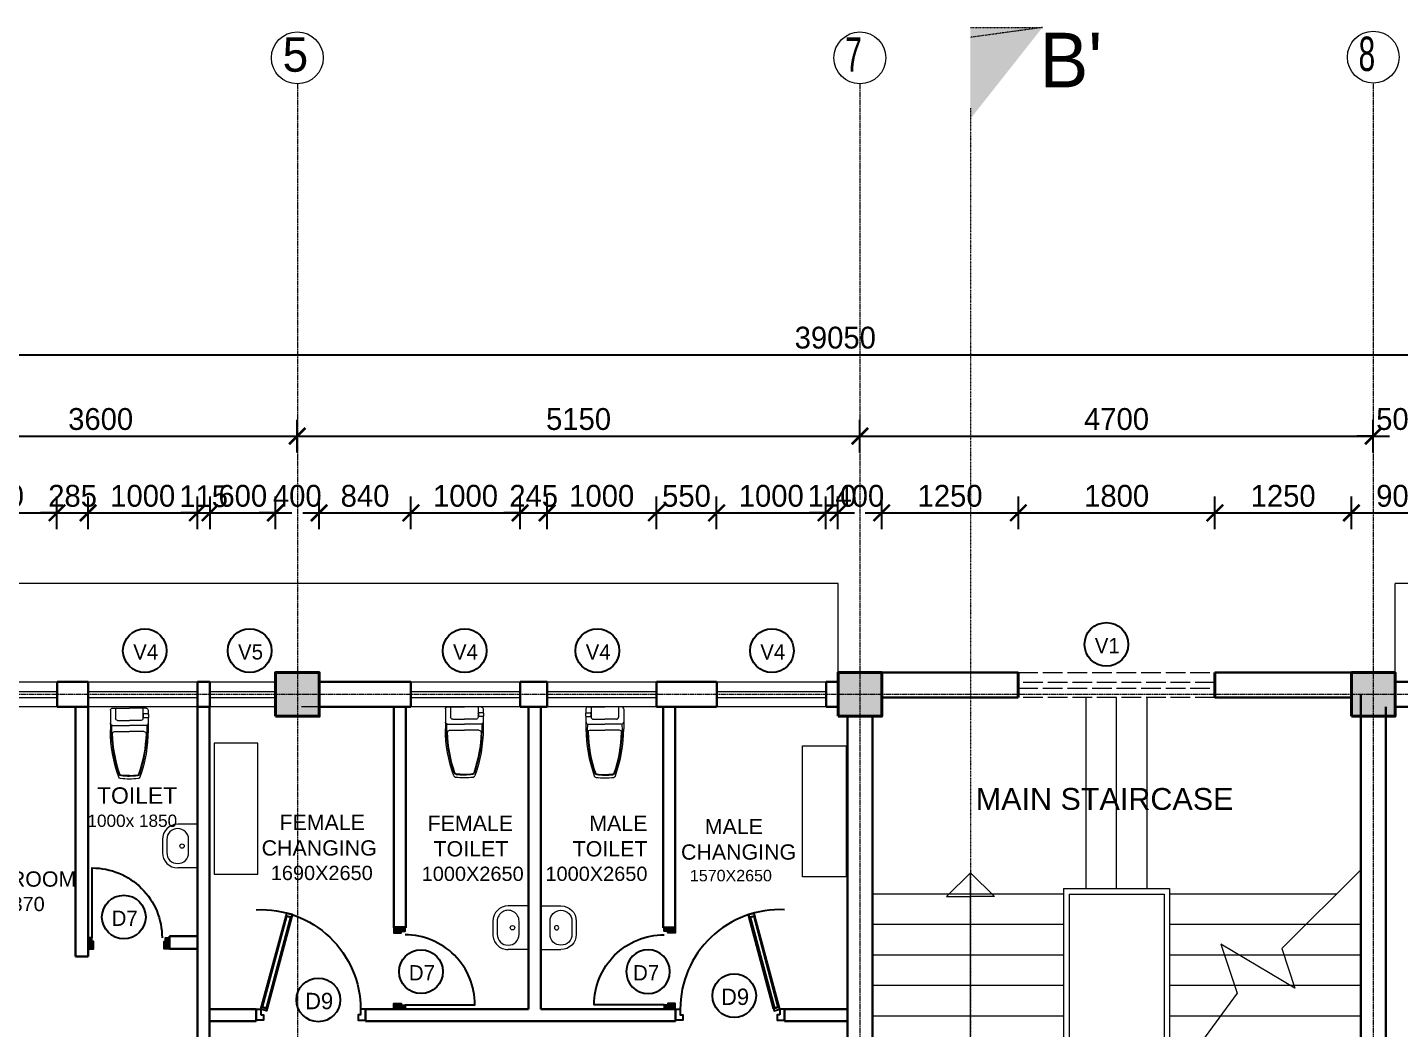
# Model space of a CAD drawing. Header units: inches. Extents: x -3071 to 2014935, y -37057 to 549694.
# Drawn here: x 1460229 to 1472790, y 369967 to 379132 of the extents above; entities that cross this region are included whole.
import ezdxf
from ezdxf.enums import TextEntityAlignment as Align

# ---------------------------------------------------------------- set-up
doc = ezdxf.new("R2010")
doc.units = ezdxf.units.IN
doc.header["$MEASUREMENT"] = 0
for name, pattern in [('ACAD_ISO08W100', [36, 24, -3, 6, -3]), ('DASHDOT2', [12.7, 6.35, -3.175, 0, -3.175]), ('DASHED', [0.75, 0.5, -0.25]), ('Hidden', [15, 12, -3])]:
    doc.linetypes.add(name, pattern=pattern)
for name, color, linetype, lineweight in [('001-Archi- door window elevation', 92, 'Continuous', 25), ('001-Archi-Opening Tags', 14, 'Continuous', 25), ('002-Archi- Opening', 90, 'Continuous', 25), ('A .09 overhang', 1, 'Continuous', 9), ('A .4 col', 5, 'Continuous', 40), ('A 0.05 hatch', 252, 'Continuous', 5), ('A 0.09 Furniture', 30, 'Continuous', 5), ('A 0.13 dw', 3, 'Continuous', 13), ('A 0.13 sanitary', 8, 'Continuous', 13), ('A 0.13 Text', 6, 'Continuous', 13), ('A 0.40 wall', 160, 'Continuous', 40), ('A 0.9 RAILING', 100, 'Continuous', 9), ('cen', 50, 'ACAD_ISO08W100', 5), ('DIM', 161, 'Continuous', 15), ('dotted line', 1, 'DASHED', 9), ('Grid Tag', 6, 'Continuous', 20), ('p1 walls stone outline', 4, 'Continuous', 30), ('section', 6, 'DASHDOT2', 20), ('text', 7, 'Continuous', 25)]:
    doc.layers.add(name, color=color, linetype=linetype, lineweight=lineweight)
doc.styles.add('AERIAL', font='arial.ttf', dxfattribs={"height": 10})
doc.styles.add('Archi 100', font='GOTHIC.TTF', dxfattribs={"height": 200})
doc.styles.add('CG', font='GOTHIC.TTF', dxfattribs={"height": 40})
doc.styles.get("Standard").update_dxf_attribs({"font": 'GOTHIC.TTF'})
doc.dimstyles.new('Archi 100', dxfattribs={"dimtxt": 200, "dimasz": 150, "dimexe": 150, "dimexo": 300, "dimgap": 50, "dimtad": 1, "dimdec": 0, "dimrnd": 5, "dimzin": 0, "dimdsep": 46, "dimtxsty": 'Archi 100', "dimblk": 'ARCHTICK', "dimcen": 0.09, "dimdle": 150, "dimclrd": 256, "dimclre": 256, "dimclrt": 256, "dimadec": 0, "dimazin": 0, "dimtfac": 1, "dimtdec": 0, "dimtix": 1, "dimtofl": 0, "dimtmove": 0, "dimatfit": 3, "dimfxl": 150, "dimfxlon": 1, "dimtolj": 1, "dimtzin": 0, "dimlwd": -1, "dimlwe": -1, "dimarcsym": 0})

# ---------------------------------------------------------------- blocks, each defined once
blk = doc.blocks.new('VENT 1800')
at = {"layer": 'A 0.13 dw', "linetype": 'Hidden', "ltscale": 15}
for p, q in [((165850, 199351), (167650, 199351)), ((167650, 199258), (165850, 199258)), ((165850, 199208), (167650, 199208)), ((167650, 199121), (165850, 199121))]:
    blk.add_line(p, q, dxfattribs=at)
at = {"layer": 'A 0.40 wall', "ltscale": 15}
for p, q in [((165850, 199121), (165850, 199351)), ((167650, 199351), (167650, 199121)), ((165850, 199258), (165850, 199208)), ((167650, 199208), (167650, 199258))]:
    blk.add_line(p, q, dxfattribs=at)
blk = doc.blocks.new('grid')
at = {"layer": 'Grid Tag', "linetype": 'Continuous', "ltscale": 30}
blk.add_circle((51, 48), 264, dxfattribs=at)
blk.add_attdef('GRID', (-143, -93), '', height=200)
blk = doc.blocks.new('bench 0400 x 1200 plan')
at = {"color": 0, "linetype": 'Continuous'}
blk.add_lwpolyline([(1200, 0), (0, 0), (0, 400), (1200, 400)], close=True, dxfattribs=at)
blk = doc.blocks.new('sa oct uni toi')
for p, q in [((-214, 420), (-214, 287)), ((-88, 458), (-200, 458)), ((-158, 439), (-158, 287)), ((-113, 392), (-113, 287)), ((0, 411), (-94, 411)), ((-89, 455), (-89, 420)), ((-60, 461), (-82, 461)), ((-60, 414), (-82, 414)), ((-82, 414), (-82, 411)), ((-60, 414), (-60, 411)), ((-19, 458), (-54, 458)), ((-53, 455), (-53, 420)), ((0, 439), (0, 287)), ((-214, 151), (-214, 287)), ((-158, 132), (-158, 287)), ((-113, 179), (-113, 287)), ((0, 132), (0, 287)), ((0, 160), (-94, 160)), ((-19, 113), (-200, 113))]:
    blk.add_line(p, q)
for centre, radius, start, end in [((-626, 364), 18.9, 110.0218, 174.8892), ((-200, -804), 1262, 90, 110.0218), ((-601, 359), 18.9, 109.0034, 174.9977), ((-200, -804), 1250, 88.0034, 109.0034), ((-200, -804), 1243, 91.5459, 109.0034), ((-233, 420), 18.9, 360, 91.5459), ((-139, 439), 18.9, 90, 180), ((-94, 392), 18.9, 90, 180), ((-82, 455), 6.31, 150, 180), ((-82, 420), 6.31, 180, 270), ((-82, 455), 6.31, 90, 150), ((-60, 455), 6.31, 30, 90), ((-60, 420), 6.31, 270, 360), ((-60, 455), 6.31, 360, 30), ((-19, 439), 18.9, 360, 90), ((-35, 287), 615, 172.6652, 179.9981), ((15, 287), 665, 180.0016, 187.0523), ((-44, 287), 580, 172.6856, 179.998), ((6, 287), 631, 180.0016, 187.0158), ((-44, 287), 575, 172.6683, 179.998), ((7, 287), 625, 180.0016, 187.0303), ((-601, 359), 12.6, 109.0034, 174.9977), ((-626, 207), 18.9, 185.1108, 249.9782), ((-200, 1375), 1262, 249.9782, 270), ((-601, 212), 18.9, 185.0023, 250.9966), ((-601, 212), 12.6, 185.0023, 250.9966), ((-200, 1375), 1250, 250.9966, 271.9966), ((-200, 1375), 1243, 250.9966, 268.4541), ((-233, 151), 18.9, 268.4541, 360), ((-139, 132), 18.9, 180, 270), ((-94, 179), 18.9, 180, 270), ((-19, 132), 18.9, 270, 360)]:
    blk.add_arc(centre, radius, start, end)
blk = doc.blocks.new('charpi western plan with cistern')
at = {"rotation": 270}
blk.add_blockref('sa oct uni toi', (-287, 0), dxfattribs=at)
blk = doc.blocks.new('washbasin plan 0400w')
at = {"color": 0, "linetype": 'Continuous'}
for points in [[(60, 320, 0), (-60, 320, 0)], [(60, 280, 0), (-60, 280, 0)], [(-200, 0, 0), (-200, 180, 0)], [(200, 0, 0), (200, 180, 0)], [(-60, 80, 0), (60, 80, 0)]]:
    blk.add_polyline3d(points, dxfattribs=at)
blk.add_circle((0, 140), 20, dxfattribs=at)
for centre, radius, start, end in [((-60, 180), 140, 90, 180), ((-60, 180), 100, 90, 270), ((60, 180), 140, 0, 90), ((60, 180), 100, 270, 90)]:
    blk.add_arc(centre, radius, start, end, dxfattribs=at)
blk = doc.blocks.new('*U654')
at = {"ltscale": 100}
for points in [[(5, 50), (5, -50), (55, -50), (55, 15), (40, 15), (40, 50)], [(745, 50), (745, -50), (695, -50), (695, 15), (710, 15), (710, 50)]]:
    blk.add_hatch(color=256, dxfattribs=at).paths.add_polyline_path(points)
blk.add_lwpolyline([(43, 50), (43, 684, -0.414214), (677, 50)], format="xyb", dxfattribs=at)
for points in [[(5, 50), (5, -50), (55, -50), (55, 15), (40, 15), (40, 50)], [(745, 50), (745, -50), (695, -50), (695, 15), (710, 15), (710, 50)]]:
    blk.add_lwpolyline(points, close=True)
blk = doc.blocks.new('*U657')
at = {"ltscale": 100}
for points in [[(5, 50), (5, -50), (55, -50), (55, 15), (40, 15), (40, 50)], [(745, 50), (745, -50), (695, -50), (695, 15), (710, 15), (710, 50)]]:
    blk.add_hatch(color=256, dxfattribs=at).paths.add_polyline_path(points)
blk.add_lwpolyline([(43, 50), (43, 684, -0.414214), (677, 50)], format="xyb", dxfattribs=at)
for points in [[(5, 50), (5, -50), (55, -50), (55, 15), (40, 15), (40, 50)], [(745, 50), (745, -50), (695, -50), (695, 15), (710, 15), (710, 50)]]:
    blk.add_lwpolyline(points, close=True)
blk = doc.blocks.new('nd4 plan')
for p, q in [((669, 921, 0), (720, 935, 0)), ((676, 895, 0), (669, 921, 0)), ((684, 897, 0), (676, 895, 0)), ((676, 895, 0), (899, 63)), ((899, 63), (676, 895, 0)), ((684, 897, 0), (720, 906, 0)), ((906, 65), (684, 897, 0)), ((727, 908, 0), (720, 935, 0)), ((720, 906, 0), (727, 908, 0)), ((942, 75), (720, 906, 0)), ((956, 55), (727, 908, 0)), ((950, 77), (899, 63)), ((899, 63), (905, 41)), ((905, 41), (956, 55)), ((906, 65), (942, 75))]:
    blk.add_line(p, q)
for points in [[(956, 5), (933, 5), (933, -45), (1000, -45), (1000, 55), (956, 55), (727, 908), (720, 935), (669, 921), (676, 895), (899, 63), (899, 63), (905, 41), (956, 55)], [(942, 75), (720, 906), (684, 897), (906, 65)], [(0, -45), (0, 55), (44, 55), (44, 5), (67, 5), (67, -45)]]:
    blk.add_lwpolyline(points, close=True)
blk.add_arc((956, 55), 912, 87.2417, 179.9999)
blk = doc.blocks.new('window tag')
blk.add_circle((0, 0), 200)
at = {"style": 'Archi 100', "flags": 1}
for tag, p in [('WIDTH', (15, 174.5)), ('HEIGHT', (-4.5, -348.5))]:
    blk.add_attdef(tag, p, '', height=200, dxfattribs=at)
at = {"style": 'Archi 100'}
blk.add_attdef('SYMBOL', text='', height=200, dxfattribs=at).set_placement((8, -10.5), align=Align.MIDDLE_CENTER)
blk = doc.blocks.new('vfrfrfef')
at = {"layer": 'A 0.13 dw'}
for points in [[(1185496, 370608), (1185496, 370378), (1184296, 370378), (1184296, 370608)], [(1184296, 370465), (1185496, 370465), (1185496, 370515), (1184296, 370515)]]:
    blk.add_lwpolyline(points, close=True, dxfattribs=at)
blk = doc.blocks.new('ffwef')
at = {"layer": 'A 0.13 dw'}
for points in [[(1184596, 368096), (1184596, 367866), (1183596, 367866), (1183596, 368096)], [(1183596, 367953), (1184596, 367953), (1184596, 368003), (1183596, 368003)]]:
    blk.add_lwpolyline(points, close=True, dxfattribs=at)
blk = doc.blocks.new('DVVE')
at = {"layer": 'A 0.13 dw'}
for points in [[(1185681, 368422), (1185681, 368192), (1185081, 368192), (1185081, 368422)], [(1185081, 368280), (1185681, 368280), (1185681, 368330), (1185081, 368330)]]:
    blk.add_lwpolyline(points, close=True, dxfattribs=at)
blk = doc.blocks.new('_ArchTick')
at = {"color": 0, "linetype": 'ByBlock', "const_width": 0.15}
blk.add_lwpolyline([(-0.5, -0.5), (0.5, 0.5)], dxfattribs=at)
blk = doc.blocks.new('*D1790')
at = {"transparency": 16777216}
for p, q in [((1459299, 374538), (1459299, 374838)), ((1460499, 374538), (1460499, 374838)), ((1459149, 374688), (1460649, 374688))]:
    blk.add_line(p, q, dxfattribs=at)
at = {"layer": 'Defpoints', "color": 0, "transparency": 16777216}
for p in [(1460499, 374688), (1459299, 373227), (1460499, 373142)]:
    blk.add_point(p, dxfattribs=at)
at = {"transparency": 16777216, "xscale": 150, "yscale": 150, "zscale": 150, "rotation": 180}
blk.add_blockref('_ArchTick', (1459299, 374688), dxfattribs=at)
at = {"transparency": 16777216, "xscale": 150, "yscale": 150, "zscale": 150}
blk.add_blockref('_ArchTick', (1460499, 374688), dxfattribs=at)
at = {"transparency": 16777216, "insert": (1459899, 374843), "char_height": 200, "attachment_point": 5, "style": 'Archi 100'}
blk.add_mtext('\\A1;1200', dxfattribs=at)
blk = doc.blocks.new('*D1791')
at = {"transparency": 16777216}
for p, q in [((1460499, 374538), (1460499, 374838)), ((1460784, 374538), (1460784, 374838)), ((1460499, 374688), (1460349, 374688)), ((1460784, 374688), (1460934, 374688))]:
    blk.add_line(p, q, dxfattribs=at)
at = {"layer": 'Defpoints', "color": 0, "transparency": 16777216}
for p in [(1460784, 374688), (1460499, 373142), (1460784, 373142)]:
    blk.add_point(p, dxfattribs=at)
at = {"transparency": 16777216, "xscale": 150, "yscale": 150, "zscale": 150}
blk.add_blockref('_ArchTick', (1460499, 374688), dxfattribs=at)
at = {"transparency": 16777216, "xscale": 150, "yscale": 150, "zscale": 150, "rotation": 180}
blk.add_blockref('_ArchTick', (1460784, 374688), dxfattribs=at)
at = {"transparency": 16777216, "insert": (1460642, 374843), "char_height": 200, "attachment_point": 5, "style": 'Archi 100'}
blk.add_mtext('\\A1;285', dxfattribs=at)
blk = doc.blocks.new('*D1792')
at = {"transparency": 16777216}
for p, q in [((1460784, 374538), (1460784, 374838)), ((1461784, 374538), (1461784, 374838)), ((1460634, 374688), (1461934, 374688))]:
    blk.add_line(p, q, dxfattribs=at)
at = {"layer": 'Defpoints', "color": 0, "transparency": 16777216}
for p in [(1461784, 374688), (1460784, 373142), (1461784, 373142)]:
    blk.add_point(p, dxfattribs=at)
at = {"transparency": 16777216, "xscale": 150, "yscale": 150, "zscale": 150, "rotation": 180}
blk.add_blockref('_ArchTick', (1460784, 374688), dxfattribs=at)
at = {"transparency": 16777216, "xscale": 150, "yscale": 150, "zscale": 150}
blk.add_blockref('_ArchTick', (1461784, 374688), dxfattribs=at)
at = {"transparency": 16777216, "insert": (1461284, 374843), "char_height": 200, "attachment_point": 5, "style": 'Archi 100'}
blk.add_mtext('\\A1;1000', dxfattribs=at)
blk = doc.blocks.new('*D1793')
at = {"transparency": 16777216}
for p, q in [((1461784, 374538), (1461784, 374838)), ((1461900, 374538), (1461900, 374838)), ((1461784, 374688), (1461634, 374688)), ((1461900, 374688), (1462050, 374688))]:
    blk.add_line(p, q, dxfattribs=at)
at = {"layer": 'Defpoints', "color": 0, "transparency": 16777216}
for p in [(1461900, 374688), (1461784, 373142), (1461900, 373142)]:
    blk.add_point(p, dxfattribs=at)
at = {"transparency": 16777216, "xscale": 150, "yscale": 150, "zscale": 150}
blk.add_blockref('_ArchTick', (1461784, 374688), dxfattribs=at)
at = {"transparency": 16777216, "xscale": 150, "yscale": 150, "zscale": 150, "rotation": 180}
blk.add_blockref('_ArchTick', (1461900, 374688), dxfattribs=at)
at = {"transparency": 16777216, "insert": (1461842, 374840), "char_height": 200, "attachment_point": 5, "style": 'Archi 100'}
blk.add_mtext('\\A1;115', dxfattribs=at)
blk = doc.blocks.new('*D1794')
at = {"transparency": 16777216}
for p, q in [((1461900, 374538), (1461900, 374838)), ((1462499, 374538), (1462499, 374838)), ((1461750, 374688), (1462649, 374688))]:
    blk.add_line(p, q, dxfattribs=at)
at = {"layer": 'Defpoints', "color": 0, "transparency": 16777216}
for p in [(1462499, 374688), (1462499, 373227), (1461900, 373142)]:
    blk.add_point(p, dxfattribs=at)
at = {"transparency": 16777216, "xscale": 150, "yscale": 150, "zscale": 150, "rotation": 180}
blk.add_blockref('_ArchTick', (1461900, 374688), dxfattribs=at)
at = {"transparency": 16777216, "xscale": 150, "yscale": 150, "zscale": 150}
blk.add_blockref('_ArchTick', (1462499, 374688), dxfattribs=at)
at = {"transparency": 16777216, "insert": (1462200, 374843), "char_height": 200, "attachment_point": 5, "style": 'Archi 100'}
blk.add_mtext('\\A1;600', dxfattribs=at)
blk = doc.blocks.new('*D1795')
at = {"transparency": 16777216}
for p, q in [((1462499, 374538), (1462499, 374838)), ((1462899, 374538), (1462899, 374838)), ((1462499, 374688), (1462349, 374688)), ((1462899, 374688), (1463049, 374688))]:
    blk.add_line(p, q, dxfattribs=at)
at = {"layer": 'Defpoints', "color": 0, "transparency": 16777216}
for p in [(1462899, 374688), (1462499, 373227), (1462899, 373227)]:
    blk.add_point(p, dxfattribs=at)
at = {"transparency": 16777216, "xscale": 150, "yscale": 150, "zscale": 150}
blk.add_blockref('_ArchTick', (1462499, 374688), dxfattribs=at)
at = {"transparency": 16777216, "xscale": 150, "yscale": 150, "zscale": 150, "rotation": 180}
blk.add_blockref('_ArchTick', (1462899, 374688), dxfattribs=at)
at = {"transparency": 16777216, "insert": (1462699, 374843), "char_height": 200, "attachment_point": 5, "style": 'Archi 100'}
blk.add_mtext('\\A1;400', dxfattribs=at)
blk = doc.blocks.new('*D1796')
at = {"transparency": 16777216}
for p, q in [((1462899, 374538), (1462899, 374838)), ((1463739, 374538), (1463739, 374838)), ((1462749, 374688), (1463889, 374688))]:
    blk.add_line(p, q, dxfattribs=at)
at = {"layer": 'Defpoints', "color": 0, "transparency": 16777216}
for p in [(1463739, 374688), (1462899, 373227), (1463739, 373142)]:
    blk.add_point(p, dxfattribs=at)
at = {"transparency": 16777216, "xscale": 150, "yscale": 150, "zscale": 150, "rotation": 180}
blk.add_blockref('_ArchTick', (1462899, 374688), dxfattribs=at)
at = {"transparency": 16777216, "xscale": 150, "yscale": 150, "zscale": 150}
blk.add_blockref('_ArchTick', (1463739, 374688), dxfattribs=at)
at = {"transparency": 16777216, "insert": (1463319, 374843), "char_height": 200, "attachment_point": 5, "style": 'Archi 100'}
blk.add_mtext('\\A1;840', dxfattribs=at)
blk = doc.blocks.new('*D1797')
at = {"transparency": 16777216}
for p, q in [((1463739, 374538), (1463739, 374838)), ((1464739, 374538), (1464739, 374838)), ((1463589, 374688), (1464889, 374688))]:
    blk.add_line(p, q, dxfattribs=at)
at = {"layer": 'Defpoints', "color": 0, "transparency": 16777216}
for p in [(1464739, 374688), (1463739, 373142), (1464739, 373142)]:
    blk.add_point(p, dxfattribs=at)
at = {"transparency": 16777216, "xscale": 150, "yscale": 150, "zscale": 150, "rotation": 180}
blk.add_blockref('_ArchTick', (1463739, 374688), dxfattribs=at)
at = {"transparency": 16777216, "xscale": 150, "yscale": 150, "zscale": 150}
blk.add_blockref('_ArchTick', (1464739, 374688), dxfattribs=at)
at = {"transparency": 16777216, "insert": (1464239, 374843), "char_height": 200, "attachment_point": 5, "style": 'Archi 100'}
blk.add_mtext('\\A1;1000', dxfattribs=at)
blk = doc.blocks.new('*D1798')
at = {"transparency": 16777216}
for p, q in [((1464739, 374538), (1464739, 374838)), ((1464986, 374538), (1464986, 374838)), ((1464739, 374688), (1464589, 374688)), ((1464986, 374688), (1465136, 374688))]:
    blk.add_line(p, q, dxfattribs=at)
at = {"layer": 'Defpoints', "color": 0, "transparency": 16777216}
for p in [(1464986, 374688), (1464739, 373142), (1464986, 373142)]:
    blk.add_point(p, dxfattribs=at)
at = {"transparency": 16777216, "xscale": 150, "yscale": 150, "zscale": 150}
blk.add_blockref('_ArchTick', (1464739, 374688), dxfattribs=at)
at = {"transparency": 16777216, "xscale": 150, "yscale": 150, "zscale": 150, "rotation": 180}
blk.add_blockref('_ArchTick', (1464986, 374688), dxfattribs=at)
at = {"transparency": 16777216, "insert": (1464863, 374843), "char_height": 200, "attachment_point": 5, "style": 'Archi 100'}
blk.add_mtext('\\A1;245', dxfattribs=at)
blk = doc.blocks.new('*D1799')
at = {"transparency": 16777216}
for p, q in [((1464986, 374538), (1464986, 374838)), ((1465986, 374538), (1465986, 374838)), ((1464836, 374688), (1466136, 374688))]:
    blk.add_line(p, q, dxfattribs=at)
at = {"layer": 'Defpoints', "color": 0, "transparency": 16777216}
for p in [(1465986, 374688), (1464986, 373142), (1465986, 373142)]:
    blk.add_point(p, dxfattribs=at)
at = {"transparency": 16777216, "xscale": 150, "yscale": 150, "zscale": 150, "rotation": 180}
blk.add_blockref('_ArchTick', (1464986, 374688), dxfattribs=at)
at = {"transparency": 16777216, "xscale": 150, "yscale": 150, "zscale": 150}
blk.add_blockref('_ArchTick', (1465986, 374688), dxfattribs=at)
at = {"transparency": 16777216, "insert": (1465486, 374843), "char_height": 200, "attachment_point": 5, "style": 'Archi 100'}
blk.add_mtext('\\A1;1000', dxfattribs=at)
blk = doc.blocks.new('*D1800')
at = {"transparency": 16777216}
for p, q in [((1465986, 374538), (1465986, 374838)), ((1466537, 374538), (1466537, 374838)), ((1465836, 374688), (1466687, 374688))]:
    blk.add_line(p, q, dxfattribs=at)
at = {"layer": 'Defpoints', "color": 0, "transparency": 16777216}
for p in [(1466537, 374688), (1465986, 373142), (1466537, 373142)]:
    blk.add_point(p, dxfattribs=at)
at = {"transparency": 16777216, "xscale": 150, "yscale": 150, "zscale": 150, "rotation": 180}
blk.add_blockref('_ArchTick', (1465986, 374688), dxfattribs=at)
at = {"transparency": 16777216, "xscale": 150, "yscale": 150, "zscale": 150}
blk.add_blockref('_ArchTick', (1466537, 374688), dxfattribs=at)
at = {"transparency": 16777216, "insert": (1466262, 374843), "char_height": 200, "attachment_point": 5, "style": 'Archi 100'}
blk.add_mtext('\\A1;550', dxfattribs=at)
blk = doc.blocks.new('*D1801')
at = {"transparency": 16777216}
for p, q in [((1466537, 374538), (1466537, 374838)), ((1467539, 374538), (1467539, 374838)), ((1466387, 374688), (1467689, 374688))]:
    blk.add_line(p, q, dxfattribs=at)
at = {"layer": 'Defpoints', "color": 0, "transparency": 16777216}
for p in [(1467539, 374688), (1466537, 373142), (1467539, 373142)]:
    blk.add_point(p, dxfattribs=at)
at = {"transparency": 16777216, "xscale": 150, "yscale": 150, "zscale": 150, "rotation": 180}
blk.add_blockref('_ArchTick', (1466537, 374688), dxfattribs=at)
at = {"transparency": 16777216, "xscale": 150, "yscale": 150, "zscale": 150}
blk.add_blockref('_ArchTick', (1467539, 374688), dxfattribs=at)
at = {"transparency": 16777216, "insert": (1467038, 374843), "char_height": 200, "attachment_point": 5, "style": 'Archi 100'}
blk.add_mtext('\\A1;1000', dxfattribs=at)
blk = doc.blocks.new('*D1802')
at = {"transparency": 16777216}
for p, q in [((1467539, 374538), (1467539, 374838)), ((1467649, 374538), (1467649, 374838)), ((1467539, 374688), (1467389, 374688)), ((1467649, 374688), (1467799, 374688))]:
    blk.add_line(p, q, dxfattribs=at)
at = {"layer": 'Defpoints', "color": 0, "transparency": 16777216}
for p in [(1467649, 374688), (1467649, 373227), (1467539, 373142)]:
    blk.add_point(p, dxfattribs=at)
at = {"transparency": 16777216, "xscale": 150, "yscale": 150, "zscale": 150}
blk.add_blockref('_ArchTick', (1467539, 374688), dxfattribs=at)
at = {"transparency": 16777216, "xscale": 150, "yscale": 150, "zscale": 150, "rotation": 180}
blk.add_blockref('_ArchTick', (1467649, 374688), dxfattribs=at)
at = {"transparency": 16777216, "insert": (1467594, 374843), "char_height": 200, "attachment_point": 5, "style": 'Archi 100'}
blk.add_mtext('\\A1;110', dxfattribs=at)
blk = doc.blocks.new('*D1803')
at = {"transparency": 16777216}
for p, q in [((1467649, 374538), (1467649, 374838)), ((1468049, 374538), (1468049, 374838)), ((1467649, 374688), (1467499, 374688)), ((1468049, 374688), (1468199, 374688))]:
    blk.add_line(p, q, dxfattribs=at)
at = {"layer": 'Defpoints', "color": 0, "transparency": 16777216}
for p in [(1468049, 374688), (1467649, 373227), (1468049, 373227)]:
    blk.add_point(p, dxfattribs=at)
at = {"transparency": 16777216, "xscale": 150, "yscale": 150, "zscale": 150}
blk.add_blockref('_ArchTick', (1467649, 374688), dxfattribs=at)
at = {"transparency": 16777216, "xscale": 150, "yscale": 150, "zscale": 150, "rotation": 180}
blk.add_blockref('_ArchTick', (1468049, 374688), dxfattribs=at)
at = {"transparency": 16777216, "insert": (1467849, 374843), "char_height": 200, "attachment_point": 5, "style": 'Archi 100'}
blk.add_mtext('\\A1;400', dxfattribs=at)
blk = doc.blocks.new('*D1804')
at = {"transparency": 16777216}
for p, q in [((1468049, 374538), (1468049, 374838)), ((1469300, 374538), (1469300, 374838)), ((1467899, 374688), (1469450, 374688))]:
    blk.add_line(p, q, dxfattribs=at)
at = {"layer": 'Defpoints', "color": 0, "transparency": 16777216}
for p in [(1469300, 374688), (1468049, 373227), (1469300, 373227)]:
    blk.add_point(p, dxfattribs=at)
at = {"transparency": 16777216, "xscale": 150, "yscale": 150, "zscale": 150, "rotation": 180}
blk.add_blockref('_ArchTick', (1468049, 374688), dxfattribs=at)
at = {"transparency": 16777216, "xscale": 150, "yscale": 150, "zscale": 150}
blk.add_blockref('_ArchTick', (1469300, 374688), dxfattribs=at)
at = {"transparency": 16777216, "insert": (1468675, 374843), "char_height": 200, "attachment_point": 5, "style": 'Archi 100'}
blk.add_mtext('\\A1;1250', dxfattribs=at)
blk = doc.blocks.new('*D1805')
at = {"transparency": 16777216}
for p, q in [((1469300, 374538), (1469300, 374838)), ((1471099, 374538), (1471099, 374838)), ((1469150, 374688), (1471249, 374688))]:
    blk.add_line(p, q, dxfattribs=at)
at = {"layer": 'Defpoints', "color": 0, "transparency": 16777216}
for p in [(1471099, 374688), (1469300, 373227), (1471099, 373227)]:
    blk.add_point(p, dxfattribs=at)
at = {"transparency": 16777216, "xscale": 150, "yscale": 150, "zscale": 150, "rotation": 180}
blk.add_blockref('_ArchTick', (1469300, 374688), dxfattribs=at)
at = {"transparency": 16777216, "xscale": 150, "yscale": 150, "zscale": 150}
blk.add_blockref('_ArchTick', (1471099, 374688), dxfattribs=at)
at = {"transparency": 16777216, "insert": (1470200, 374843), "char_height": 200, "attachment_point": 5, "style": 'Archi 100'}
blk.add_mtext('\\A1;1800', dxfattribs=at)
blk = doc.blocks.new('*D1806')
at = {"transparency": 16777216}
for p, q in [((1471099, 374538), (1471099, 374838)), ((1472349, 374538), (1472349, 374838)), ((1470949, 374688), (1472499, 374688))]:
    blk.add_line(p, q, dxfattribs=at)
at = {"layer": 'Defpoints', "color": 0, "transparency": 16777216}
for p in [(1472349, 374688), (1471099, 373227), (1472349, 373227)]:
    blk.add_point(p, dxfattribs=at)
at = {"transparency": 16777216, "xscale": 150, "yscale": 150, "zscale": 150, "rotation": 180}
blk.add_blockref('_ArchTick', (1471099, 374688), dxfattribs=at)
at = {"transparency": 16777216, "xscale": 150, "yscale": 150, "zscale": 150}
blk.add_blockref('_ArchTick', (1472349, 374688), dxfattribs=at)
at = {"transparency": 16777216, "insert": (1471724, 374843), "char_height": 200, "attachment_point": 5, "style": 'Archi 100'}
blk.add_mtext('\\A1;1250', dxfattribs=at)
blk = doc.blocks.new('*D1807')
at = {"transparency": 16777216}
for p, q in [((1472349, 374538), (1472349, 374838)), ((1473249, 374538), (1473249, 374838)), ((1472199, 374688), (1473399, 374688))]:
    blk.add_line(p, q, dxfattribs=at)
at = {"layer": 'Defpoints', "color": 0, "transparency": 16777216}
for p in [(1473249, 374688), (1472349, 373227), (1473249, 373227)]:
    blk.add_point(p, dxfattribs=at)
at = {"transparency": 16777216, "xscale": 150, "yscale": 150, "zscale": 150, "rotation": 180}
blk.add_blockref('_ArchTick', (1472349, 374688), dxfattribs=at)
at = {"transparency": 16777216, "xscale": 150, "yscale": 150, "zscale": 150}
blk.add_blockref('_ArchTick', (1473249, 374688), dxfattribs=at)
at = {"transparency": 16777216, "insert": (1472799, 374843), "char_height": 200, "attachment_point": 5, "style": 'Archi 100'}
blk.add_mtext('\\A1;900', dxfattribs=at)
blk = doc.blocks.new('*D1824')
at = {"transparency": 16777216}
for p, q in [((1459099, 375241), (1459099, 375541)), ((1462699, 375241), (1462699, 375541)), ((1458949, 375391), (1462849, 375391))]:
    blk.add_line(p, q, dxfattribs=at)
at = {"layer": 'Defpoints', "color": 0, "transparency": 16777216}
for p in [(1462699, 375391), (1459099, 373027), (1462699, 373027)]:
    blk.add_point(p, dxfattribs=at)
at = {"transparency": 16777216, "xscale": 150, "yscale": 150, "zscale": 150, "rotation": 180}
blk.add_blockref('_ArchTick', (1459099, 375391), dxfattribs=at)
at = {"transparency": 16777216, "xscale": 150, "yscale": 150, "zscale": 150}
blk.add_blockref('_ArchTick', (1462699, 375391), dxfattribs=at)
at = {"transparency": 16777216, "insert": (1460899, 375546), "char_height": 200, "attachment_point": 5, "style": 'Archi 100'}
blk.add_mtext('\\A1;3600', dxfattribs=at)
blk = doc.blocks.new('*D1825')
at = {"transparency": 16777216}
for p, q in [((1462699, 375241), (1462699, 375541)), ((1467849, 375241), (1467849, 375541)), ((1462549, 375391), (1467999, 375391))]:
    blk.add_line(p, q, dxfattribs=at)
at = {"layer": 'Defpoints', "color": 0, "transparency": 16777216}
for p in [(1467849, 375391), (1462699, 373027), (1467849, 373027)]:
    blk.add_point(p, dxfattribs=at)
at = {"transparency": 16777216, "xscale": 150, "yscale": 150, "zscale": 150, "rotation": 180}
blk.add_blockref('_ArchTick', (1462699, 375391), dxfattribs=at)
at = {"transparency": 16777216, "xscale": 150, "yscale": 150, "zscale": 150}
blk.add_blockref('_ArchTick', (1467849, 375391), dxfattribs=at)
at = {"transparency": 16777216, "insert": (1465274, 375546), "char_height": 200, "attachment_point": 5, "style": 'Archi 100'}
blk.add_mtext('\\A1;5150', dxfattribs=at)
blk = doc.blocks.new('*D1826')
at = {"transparency": 16777216}
for p, q in [((1467849, 375241), (1467849, 375541)), ((1472549, 375241), (1472549, 375541)), ((1467699, 375391), (1472699, 375391))]:
    blk.add_line(p, q, dxfattribs=at)
at = {"layer": 'Defpoints', "color": 0, "transparency": 16777216}
for p in [(1472549, 375391), (1467849, 373027), (1472549, 373027)]:
    blk.add_point(p, dxfattribs=at)
at = {"transparency": 16777216, "xscale": 150, "yscale": 150, "zscale": 150, "rotation": 180}
blk.add_blockref('_ArchTick', (1467849, 375391), dxfattribs=at)
at = {"transparency": 16777216, "xscale": 150, "yscale": 150, "zscale": 150}
blk.add_blockref('_ArchTick', (1472549, 375391), dxfattribs=at)
at = {"transparency": 16777216, "insert": (1470199, 375546), "char_height": 200, "attachment_point": 5, "style": 'Archi 100'}
blk.add_mtext('\\A1;4700', dxfattribs=at)
blk = doc.blocks.new('*D1827')
at = {"transparency": 16777216}
for p, q in [((1472549, 375241), (1472549, 375541)), ((1473049, 375241), (1473049, 375541)), ((1472549, 375391), (1472399, 375391)), ((1473049, 375391), (1473199, 375391))]:
    blk.add_line(p, q, dxfattribs=at)
at = {"layer": 'Defpoints', "color": 0, "transparency": 16777216}
for p in [(1473049, 375391), (1472549, 373027), (1473049, 373027)]:
    blk.add_point(p, dxfattribs=at)
at = {"transparency": 16777216, "xscale": 150, "yscale": 150, "zscale": 150}
blk.add_blockref('_ArchTick', (1472549, 375391), dxfattribs=at)
at = {"transparency": 16777216, "xscale": 150, "yscale": 150, "zscale": 150, "rotation": 180}
blk.add_blockref('_ArchTick', (1473049, 375391), dxfattribs=at)
at = {"transparency": 16777216, "insert": (1472799, 375546), "char_height": 200, "attachment_point": 5, "style": 'Archi 100'}
blk.add_mtext('\\A1;500', dxfattribs=at)
blk = doc.blocks.new('*D1832')
at = {"transparency": 16777216}
for p, q in [((1448099, 375986), (1448099, 376286)), ((1487149, 375986), (1487149, 376286)), ((1447949, 376136), (1487299, 376136))]:
    blk.add_line(p, q, dxfattribs=at)
at = {"layer": 'Defpoints', "color": 0, "transparency": 16777216}
for p in [(1487149, 376136), (1448099, 373227), (1487149, 373227)]:
    blk.add_point(p, dxfattribs=at)
at = {"transparency": 16777216, "xscale": 150, "yscale": 150, "zscale": 150, "rotation": 180}
blk.add_blockref('_ArchTick', (1448099, 376136), dxfattribs=at)
at = {"transparency": 16777216, "xscale": 150, "yscale": 150, "zscale": 150}
blk.add_blockref('_ArchTick', (1487149, 376136), dxfattribs=at)
at = {"transparency": 16777216, "insert": (1467624, 376291), "char_height": 200, "attachment_point": 5, "style": 'Archi 100'}
blk.add_mtext('\\A1;39050', dxfattribs=at)

msp = doc.modelspace()

# ---------------------------------------------------------------- hatches: boundary and pattern name
at = {"layer": 'A .4 col', "linetype": 'Continuous'}
h = msp.add_hatch(color=256, dxfattribs=at)
h.dxf.hatch_style = 1
h.paths.add_polyline_path([(1462499.45, 372826.69), (1462899.45, 372826.69), (1462899.45, 373226.69), (1462499.45, 373226.69)])
h = msp.add_hatch(color=256, dxfattribs=at)
h.dxf.hatch_style = 1
h.paths.add_polyline_path([(1467649.45, 372826.69), (1468049.45, 372826.69), (1468049.45, 373226.69), (1467649.45, 373226.69)])
h = msp.add_hatch(color=256, dxfattribs=at)
h.dxf.hatch_style = 1
h.paths.add_polyline_path([(1472349.45, 372826.69), (1472749.45, 372826.69), (1472749.45, 373226.69), (1472349.45, 373226.69)])
at = {"layer": 'section'}
msp.add_hatch(color=256, dxfattribs=at).paths.add_polyline_path([(1469520.95, 379132), (1468861.85, 378296.91), (1468861.85, 379132)])

# ---------------------------------------------------------------- linework, layer by layer
at = {"layer": 'A .09 overhang', "linetype": 'Continuous', "ltscale": 20}
msp.add_line((1467649.45, 373226.69), (1467649.45, 374041.7), dxfattribs=at)
at = {"layer": 'A .09 overhang', "ltscale": 20}
msp.add_line((1472749.45, 373227.46), (1472749.45, 373742.46), dxfattribs=at)
at = {"layer": 'A .4 col', "linetype": 'Continuous'}
for points in [[(1462499.45, 372826.69), (1462899.45, 372826.69), (1462899.45, 373226.69), (1462499.45, 373226.69)], [(1467649.45, 372826.69), (1468049.45, 372826.69), (1468049.45, 373226.69), (1467649.45, 373226.69)], [(1472349.45, 372826.69), (1472749.45, 372826.69), (1472749.45, 373226.69), (1472349.45, 373226.69)]]:
    msp.add_lwpolyline(points, close=True, dxfattribs=at)
at = {"layer": 'A 0.05 hatch', "linetype": 'Continuous'}
for p, q in [((1468861.85, 371391.83), (1468641.99, 371177.04)), ((1468861.85, 368327.62), (1468861.85, 371391.83)), ((1468861.85, 371391.83), (1469081.71, 371177.04)), ((1468641.99, 371177.04), (1468861.85, 371177.04)), ((1469081.71, 371177.04), (1468861.85, 371177.04))]:
    msp.add_line(p, q, dxfattribs=at)
at = {"layer": 'A 0.9 RAILING', "ltscale": 20}
msp.add_line((1462899.45, 372911.69), (1462737.86, 372911.69), dxfattribs=at)
at = {"layer": 'cen', "ltscale": 2}
for p, q in [((1462699.45, 378616.21), (1462699.45, 351672.05)), ((1467849.45, 378616.21), (1467849.45, 351672.05)), ((1472549.45, 378616.21), (1472549.45, 351672.05)), ((1491464.45, 373026.69), (1443784.45, 373026.69))]:
    msp.add_line(p, q, dxfattribs=at)
at = {"layer": 'DIM', "ltscale": 20}
for p, q in [((1469920.45, 371247.94), (1469920.45, 372996.69)), ((1470199.45, 371247.94), (1470199.45, 372996.69)), ((1470478.45, 371247.94), (1470478.45, 372996.69)), ((1469714.45, 371197.94), (1467964.45, 371197.94)), ((1472210.7, 371197.94), (1470684.45, 371197.94)), ((1469714.45, 370918.94), (1467964.45, 370918.94)), ((1472434.45, 370918.94), (1470684.45, 370918.94)), ((1469714.45, 370639.94), (1467964.45, 370639.94)), ((1472434.45, 370639.94), (1470684.45, 370639.94)), ((1469714.45, 370360.94), (1467964.45, 370360.94)), ((1472434.45, 370360.94), (1470684.45, 370360.94)), ((1469714.45, 370081.94), (1467964.45, 370081.94)), ((1472434.45, 370081.94), (1470684.45, 370081.94))]:
    msp.add_line(p, q, dxfattribs=at)
at = {"layer": 'DIM'}
for p, q in [((1469714.45, 371247.94), (1470684.45, 371247.94)), ((1469714.45, 371247.94), (1469714.45, 368915.94)), ((1469764.45, 371197.94), (1470634.45, 371197.94)), ((1469764.45, 371197.94), (1469764.45, 368965.94)), ((1470634.45, 371197.94), (1470634.45, 368965.94)), ((1470684.45, 371247.94), (1470684.45, 368915.94))]:
    msp.add_line(p, q, dxfattribs=at)
at = {"layer": 'DIM', "ltscale": 20}
msp.add_lwpolyline([(1472434.45, 371421.69), (1471711.93, 370699.18), (1471831.45, 370335.87), (1471154.59, 370740.91), (1471304.36, 370291.6), (1470617.56, 369355.35)], dxfattribs=at)
at = {"layer": 'dotted line', "linetype": 'Continuous', "ltscale": 1000}
for p, q in [((1467649.45, 374041.7), (1446972.64, 374041.7)), ((1487964.45, 374042.47), (1472749.45, 374042.47)), ((1472749.45, 373227.46), (1472749.45, 374042.47))]:
    msp.add_line(p, q, dxfattribs=at)
at = {"layer": 'p1 walls stone outline'}
for p, q in [((1469299.59, 373226.69), (1467849.45, 373226.69)), ((1472549.45, 373226.69), (1471099.47, 373226.69)), ((1460499.33, 373141.69), (1460499.33, 372911.69)), ((1460784.16, 373141.69), (1460499.33, 373141.69)), ((1460784.16, 373141.69), (1460784.16, 372911.69)), ((1461899.56, 373141.69), (1461784.05, 373141.69)), ((1461784.28, 373141.69), (1461784.28, 372911.69)), ((1461899.56, 372911.69), (1461899.56, 373141.69)), ((1462899.45, 372911.69), (1462899.45, 373141.69)), ((1463739.41, 373141.69), (1462899.45, 373141.69)), ((1463739.41, 372911.69), (1463739.41, 373141.69)), ((1464739.3, 372911.69), (1464739.3, 373141.69)), ((1464986.13, 373141.69), (1464739.3, 373141.69)), ((1464986.13, 372911.69), (1464986.13, 373141.69)), ((1466537.24, 373141.69), (1465986.02, 373141.69)), ((1465986.02, 373141.69), (1465986.02, 372911.69)), ((1466539.57, 372911.69), (1466539.57, 373141.69)), ((1467539.45, 372911.69), (1467539.45, 373141.69)), ((1467539.45, 373141.69), (1467649.45, 373141.69)), ((1467649.45, 372911.69), (1467649.45, 373141.69)), ((1473174.43, 373141.69), (1472749.45, 373141.69)), ((1469299.59, 372996.69), (1468049.45, 372996.69)), ((1472349.45, 372996.69), (1471099.47, 372996.69)), ((1472434.45, 373026.69), (1472434.45, 368226.69)), ((1460784.16, 372911.69), (1460499.33, 372911.69)), ((1460669.16, 372911.69), (1460669.16, 370628.08)), ((1460784.16, 372911.69), (1460784.16, 370628.08)), ((1461899.33, 372911.69), (1461783.81, 372911.69)), ((1461784.28, 372911.69), (1461784.28, 368516.69)), ((1461894.28, 372911.69), (1461894.28, 368626.69)), ((1463739.41, 372911.69), (1462899.45, 372911.69)), ((1463583.62, 370889.94), (1463583.62, 372911.69)), ((1463693.62, 370889.94), (1463693.62, 372911.69)), ((1464986.13, 372911.69), (1464739.3, 372911.69)), ((1464814.34, 372911.69), (1464814.34, 370143.93)), ((1464929.34, 372911.69), (1464929.34, 370143.93)), ((1466537.24, 372911.69), (1465986.02, 372911.69)), ((1466048.79, 370889.94), (1466048.79, 372911.69)), ((1466158.79, 370889.94), (1466158.79, 372911.69)), ((1467649.45, 372911.69), (1467539.45, 372911.69)), ((1467734.45, 372826.69), (1467734.45, 368626.69)), ((1467964.45, 372826.69), (1467964.45, 368626.69)), ((1472664.45, 372911.69), (1472664.05, 368541.69)), ((1473174.43, 372911.69), (1472749.45, 372911.69)), ((1461529.16, 370698.43), (1461529.16, 370813.43)), ((1461529.16, 370813.43), (1461784.28, 370813.43)), ((1461529.16, 370698.43), (1461784.28, 370698.43)), ((1460784.16, 370628.08), (1460669.16, 370628.08)), ((1461894.28, 370143.93), (1462322.81, 370143.93)), ((1462322.81, 370143.93), (1462322.81, 370033.93)), ((1463322.81, 370143.93), (1464814.34, 370143.93)), ((1463322.81, 370033.93), (1463322.81, 370143.93)), ((1464929.34, 370143.93), (1466160.57, 370143.93)), ((1466160.57, 370033.93), (1466160.57, 370143.93)), ((1467160.57, 370043.93), (1467160.57, 370143.93)), ((1467160.57, 370143.93), (1467734.45, 370143.93)), ((1467160.57, 370033.93), (1467160.57, 370143.93)), ((1461894.28, 370033.93), (1462322.81, 370033.93)), ((1463322.81, 370033.93), (1466160.57, 370033.93)), ((1463322.81, 370033.93), (1464814.34, 370033.93)), ((1467160.57, 370033.93), (1467734.45, 370033.93))]:
    msp.add_line(p, q, dxfattribs=at)
at = {"layer": 'section'}
for p, q in [((1468861.85, 379132), (1469520.95, 379132)), ((1469520.95, 379132), (1468861.85, 379041.05)), ((1468861.85, 378392.11), (1468861.85, 351210.75))]:
    msp.add_line(p, q, dxfattribs=at)

# ---------------------------------------------------------------- block references
ref = msp.add_blockref('grid', (1472503.22, 378817.07), dxfattribs=dict(xscale=0.8987445155798923, yscale=0.8987445155798923, zscale=0.8987445155798923))
ref.add_attrib('GRID', '8', (1472414.69, 378733.28), dxfattribs={"height": 314.56, "width": 0.65})
ref = msp.add_blockref('grid', (1462653.22, 378810.4), dxfattribs=dict(xscale=0.8987445155798923, yscale=0.8987445155798923, zscale=0.8987445155798923))
ref.add_attrib('GRID', '5', (1462564.68, 378726.61), dxfattribs={"height": 314.56})
ref = msp.add_blockref('grid', (1467803.22, 378810.4), dxfattribs=dict(xscale=0.8987445155798923, yscale=0.8987445155798923, zscale=0.8987445155798923))
ref.add_attrib('GRID', '7', (1467714.69, 378726.61), dxfattribs={"height": 314.56, "width": 0.65})
at = {"layer": '001-Archi- door window elevation', "color": 2}
for name, p in [('vfrfrfef', (275003.33, 2533.85)), ('ffwef', (277188.1, 5046.19)), ('DVVE', (276818.78, 4719.35)), ('ffwef', (280143.35, 5046.19)), ('ffwef', (281390.07, 5046.19)), ('ffwef', (282941.18, 5046.19))]:
    msp.add_blockref(name, p, dxfattribs=at)
at = {"layer": '001-Archi-Opening Tags'}
ref = msp.add_blockref('window tag', (1461303.11, 373426.22), dxfattribs=at)
ref.add_attrib('SYMBOL', 'V4', dxfattribs={"layer": '0', "height": 140, "style": 'CG'}).set_placement((1461311.11, 373415.72), align=Align.MIDDLE_CENTER)
ref = msp.add_blockref('window tag', (1462262.91, 373426.22), dxfattribs=at)
ref.add_attrib('SYMBOL', 'V5', dxfattribs={"layer": '0', "height": 140, "style": 'CG'}).set_placement((1462270.91, 373415.72), align=Align.MIDDLE_CENTER)
ref = msp.add_blockref('window tag', (1464230.67, 373426.22), dxfattribs=at)
ref.add_attrib('SYMBOL', 'V4', dxfattribs={"layer": '0', "height": 140, "style": 'CG'}).set_placement((1464238.67, 373415.72), align=Align.MIDDLE_CENTER)
ref = msp.add_blockref('window tag', (1465445.83, 373426.22), dxfattribs=at)
ref.add_attrib('SYMBOL', 'V4', dxfattribs={"layer": '0', "height": 140, "style": 'CG'}).set_placement((1465453.83, 373415.72), align=Align.MIDDLE_CENTER)
ref = msp.add_blockref('window tag', (1467044.05, 373426.22), dxfattribs=at)
ref.add_attrib('SYMBOL', 'V4', dxfattribs={"layer": '0', "height": 140, "style": 'CG'}).set_placement((1467052.05, 373415.72), align=Align.MIDDLE_CENTER)
ref = msp.add_blockref('window tag', (1470106.24, 373483.77), dxfattribs=at)
ref.add_attrib('SYMBOL', 'V1', dxfattribs={"layer": '0', "height": 140, "style": 'CG'}).set_placement((1470114.24, 373473.27), align=Align.MIDDLE_CENTER)
ref = msp.add_blockref('window tag', (1461111.1, 370987.63), dxfattribs=at)
ref.add_attrib('SYMBOL', 'D7', dxfattribs={"layer": '0', "height": 140, "style": 'CG'}).set_placement((1461119.1, 370977.13), align=Align.MIDDLE_CENTER)
ref = msp.add_blockref('window tag', (1463831.76, 370488.14), dxfattribs=at)
ref.add_attrib('SYMBOL', 'D7', dxfattribs={"layer": '0', "height": 140, "style": 'CG'}).set_placement((1463839.76, 370477.64), align=Align.MIDDLE_CENTER)
ref = msp.add_blockref('window tag', (1465910.65, 370488.14), dxfattribs=dict(at, xscale=-1))
ref.add_attrib('SYMBOL', 'D7', dxfattribs={"layer": '0', "height": 140, "style": 'CG'}).set_placement((1465892.28, 370477.64), align=Align.MIDDLE_CENTER)
ref = msp.add_blockref('window tag', (1462891.14, 370229.78, 0), dxfattribs=at)
ref.add_attrib('SYMBOL', 'D9', dxfattribs={"layer": '0', "height": 150, "style": 'CG'}).set_placement((1462899.14, 370219.28, 0), align=Align.MIDDLE_CENTER)
ref = msp.add_blockref('window tag', (1466698.62, 370268.58, 0), dxfattribs=at)
ref.add_attrib('SYMBOL', 'D9', dxfattribs={"layer": '0', "height": 150, "style": 'CG'}).set_placement((1466706.62, 370258.08, 0), align=Align.MIDDLE_CENTER)
at = {"layer": '002-Archi- Opening', "xscale": 1.006756756760296, "yscale": 1.006756756756658, "zscale": 1.006756756756717}
msp.add_blockref('*U657', (1460779.13, 370748.77), dxfattribs=at)
at = {"layer": '002-Archi- Opening', "xscale": -1, "rotation": 2.411803828650249e-05}
msp.add_blockref('nd4 plan', (1463322.81, 370088.93), dxfattribs=at)
at = {"layer": '002-Archi- Opening', "rotation": 359.9999758824954}
msp.add_blockref('nd4 plan', (1466160.57, 370088.93), dxfattribs=at)
at = {"layer": '002-Archi- Opening', "yscale": 1.009854861427416, "zscale": 1.009854861427416}
for p, xscale, rotation in [((1463634.74, 370141.59), -1.009854861427416, 270), ((1466107.66, 370141.59), 1.009854861427416, 90.00000000000001)]:
    msp.add_blockref('*U654', p, dxfattribs=dict(at, xscale=xscale, rotation=rotation))
at = {"layer": 'A 0.09 Furniture', "linetype": 'Continuous', "xscale": -1, "rotation": 90}
msp.add_blockref('bench 0400 x 1200 plan', (1462337.22, 372580.39), dxfattribs=at)
at = {"layer": 'A 0.09 Furniture', "linetype": 'Continuous', "rotation": 270}
msp.add_blockref('bench 0400 x 1200 plan', (1467323.99, 372554.87), dxfattribs=at)
at = {"layer": 'A 0.13 sanitary', "xscale": -1}
for name, p, rotation in [('charpi western plan with cistern', (1461162.49, 372900.55), 179.9998710801794), ('charpi western plan with cistern', (1464229.46, 372911.69), 179.9998710935196), ('washbasin plan 0400w', (1464933.07, 370890.26), 270)]:
    msp.add_blockref(name, p, dxfattribs=dict(at, rotation=rotation))
at = {"layer": 'A 0.13 sanitary'}
for name, p, rotation in [('charpi western plan with cistern', (1465512.95, 372911.69), 180.0001289064802), ('washbasin plan 0400w', (1461784.28, 371637.72), 90.00000000000001), ('washbasin plan 0400w', (1464809.34, 370890.26), 89.99999999999999)]:
    msp.add_blockref(name, p, dxfattribs=dict(at, rotation=rotation))
at = {"layer": 'p1 walls stone outline'}
msp.add_blockref('VENT 1800', (1303449.37, 173875.98), dxfattribs=at)

# ---------------------------------------------------------------- texts
at = {"layer": 'A 0.13 Text', "linetype": 'Continuous', "insert": (1469781.31, 378833.51), "char_height": 500, "width": 2050.5885, "attachment_point": 5, "style": 'CG'}
msp.add_mtext("B'", dxfattribs=at)
at = {"layer": 'text', "style": 'AERIAL'}
for s, insert, char_height, width, attachment_point in [('TOILET\\P{\\H0.75x;1000x 1850}', (1461599.3, 372175.77), 150, 14192.8258, 3), ('MAIN STAIRCASE', (1468909.92, 372169.31), 200, 14192.8258, 1), ('        FEMALE\\P     CHANGING\\P{\\H0.9333x;       1690X2650}', (1462101.14, 371924.01), 140, 1897.5412, 1), (' FEMALE \\P  TOILET\\P{\\H0.9333x;1000X2650}', (1463837.78, 371916.23), 140, 1897.5412, 1), ('MALE \\P  TOILET\\P{\\H0.9333x;1000X2650}', (1465904.62, 371916.23), 140, 1897.5412, 3), ('    MALE \\PCHANGING\\P{\\H0.75x;  1570X2650}', (1466211.96, 371886.74), 140, 1897.5412, 1), ('LABOUR ROOM\\P{\\H0.75x;      \\H1.244x;4240X4370}', (1459208.92, 371406.07), 140, 1897.5412, 1)]:
    msp.add_mtext(s, dxfattribs=dict(at, insert=insert, char_height=char_height, width=width, attachment_point=attachment_point))

# ---------------------------------------------------------------- dimensions: what is measured, and where the dimension line sits
dim = msp.add_linear_dim(base=(1487149.45, 376136.26), p1=(1448099.45, 373226.69), p2=(1487149.45, 373226.69), dimstyle='Archi 100')
dim.commit()
dim.dimension.update_dxf_attribs({"geometry": '*D1832', "text_midpoint": (1467624.45, 376291.29)})
for base, p1, p2, picture, middle in [((1462699.45, 375390.72), (1459099.45, 373026.69), (1462699.45, 373026.69), '*D1824', (1460899.45, 375545.75)), ((1467849.45, 375390.72), (1462699.45, 373026.69), (1467849.45, 373026.69), '*D1825', (1465274.45, 375545.75)), ((1472549.45, 375390.72), (1467849.45, 373026.69), (1472549.45, 373026.69), '*D1826', (1470199.45, 375545.75)), ((1473049.45, 375390.72), (1472549.45, 373026.69), (1473049.45, 373026.69), '*D1827', (1472799.45, 375545.75)), ((1460499.33, 374687.93), (1459299.45, 373226.69), (1460499.33, 373141.69), '*D1790', (1459899.39, 374842.96)), ((1460784.16, 374687.93), (1460499.33, 373141.69), (1460784.16, 373141.69), '*D1791', (1460641.75, 374842.96)), ((1461784.05, 374687.93), (1460784.16, 373141.69), (1461784.05, 373141.69), '*D1792', (1461284.11, 374842.96)), ((1461899.56, 374687.93), (1461784.05, 373141.69), (1461899.56, 373141.69), '*D1793', (1461841.81, 374840.44)), ((1462499.45, 374687.93), (1461899.56, 373141.69), (1462499.45, 373226.69), '*D1794', (1462199.5, 374842.96)), ((1462899.45, 374687.93), (1462499.45, 373226.69), (1462899.45, 373226.69), '*D1795', (1462699.45, 374842.96)), ((1463739.41, 374687.93), (1462899.45, 373226.69), (1463739.41, 373141.69), '*D1796', (1463319.43, 374842.96)), ((1464739.3, 374687.93), (1463739.41, 373141.69), (1464739.3, 373141.69), '*D1797', (1464239.36, 374842.96)), ((1464986.13, 374687.93), (1464739.3, 373141.69), (1464986.13, 373141.69), '*D1798', (1464862.72, 374842.96)), ((1465986.02, 374687.93), (1464986.13, 373141.69), (1465986.02, 373141.69), '*D1799', (1465486.07, 374842.96)), ((1466537.24, 374687.93), (1465986.02, 373141.69), (1466537.24, 373141.69), '*D1800', (1466261.63, 374842.96)), ((1467539.45, 374687.93), (1466537.24, 373141.69), (1467539.45, 373141.69), '*D1801', (1467038.35, 374842.96)), ((1467649.45, 374687.93), (1467539.45, 373141.69), (1467649.45, 373226.69), '*D1802', (1467594.45, 374842.96)), ((1468049.45, 374687.93), (1467649.45, 373226.69), (1468049.45, 373226.69), '*D1803', (1467849.45, 374842.96)), ((1469299.59, 374687.93), (1468049.45, 373226.69), (1469299.59, 373226.69), '*D1804', (1468674.52, 374842.96)), ((1471099.47, 374687.93), (1469299.59, 373226.69), (1471099.47, 373226.69), '*D1805', (1470199.53, 374842.96)), ((1472349.45, 374687.93), (1471099.47, 373226.69), (1472349.45, 373226.69), '*D1806', (1471724.46, 374842.96)), ((1473249.45, 374687.93), (1472349.45, 373226.69), (1473249.45, 373226.69), '*D1807', (1472799.45, 374842.96))]:
    dim = msp.add_linear_dim(base=base, p1=p1, p2=p2, dimstyle='Archi 100', override={"dimtmove": 1})
    dim.commit()
    dim.dimension.update_dxf_attribs({"geometry": picture, "text_midpoint": middle})

doc.saveas('drawing.dxf')
